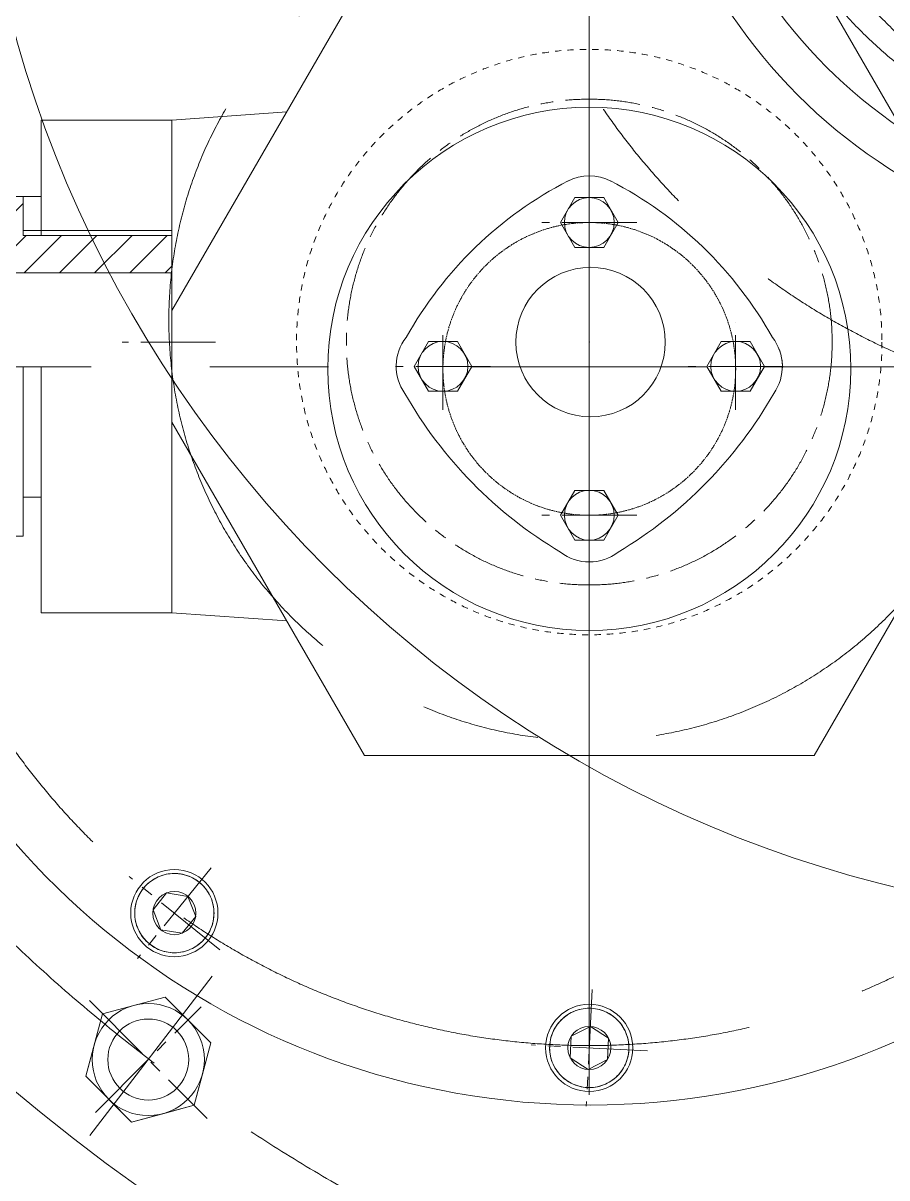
# Model space of a CAD drawing. Header units: millimetres. Extents: x 2 to 671028, y -1 to 511258.
# Drawn here: x 96947 to 100470, y 387091 to 391801 of the extents above; entities that cross this region are included whole.
import ezdxf

# ---------------------------------------------------------------- set-up
doc = ezdxf.new("R2010")
doc.units = ezdxf.units.MM
doc.header["$LTSCALE"] = 25.4
doc.set_wipeout_variables(frame=1)
for name, pattern in [('ACAD_ISO02W100', [15, 12, -3]), ('CENTER', [50.800000000000004, 31.75, -6.35, 6.35, -6.35]), ('CHAIN', [0.7087, 0.4724, -0.0591, 0.1181, -0.0591]), ('点画线', [18, 12, -2, 2, -2]), ('虚线', [2, 1, -1])]:
    doc.linetypes.add(name, pattern=pattern)
for name, color, linetype, lineweight in [('CAXA1', 5, 'CENTER', 5), ('EB0', 7, 'Continuous', 5), ('中心线层', 5, 'CENTER', 5), ('剖面线层', 4, 'Continuous', 5), ('细实线层', 7, 'Continuous', 5), ('虚线层', 6, 'ACAD_ISO02W100', 5)]:
    doc.layers.add(name, color=color, linetype=linetype, lineweight=lineweight)

msp = doc.modelspace()

# ---------------------------------------------------------------- hatches: boundary and pattern name
at = {"layer": '剖面线层', "linetype": 'Continuous', "lineweight": 5}
h = msp.add_hatch(dxfattribs=at)
h.set_pattern_fill('无图案', scale=101.6, angle=45, style=0, pattern_type=0)
h.set_pattern_definition([(45, (99256.2575244205, 390500.0444372432), (-71.84204896855323, 71.84204896855324), [])])
edge = h.paths.add_edge_path(flags=0)
edge.add_line((97554.45752439684, 390781.8962064004), (97308.03992099069, 390781.8962064004))
edge.add_line((97554.45752439684, 390934.2962064004), (97554.45752439684, 390781.8962064004))
edge.add_line((97336.25292779245, 390934.2962064004), (97554.45752439612, 390934.2962064004))
edge.add_arc((99256.2575244205, 390500.0444372432), 1968.499999999831, 167.2557037164786, 171.7680417789474)
edge.add_line((96108.43552440441, 390781.8962064004), (96108.43552440441, 390829.7321277831))
edge.add_line((97308.03992098775, 390781.8962064004), (96108.43552439408, 390781.8962064004))
edge.add_arc((99256.2575244205, 390500.0444372432), 1968.499999999831, 167.2557037164786, 171.7680417789474)
edge.add_line((97021.05752439685, 390934.2962064004), (97336.25292779245, 390934.2962064004))
edge.add_line((96947.39752441105, 390934.2962064004), (97021.0575244109, 390934.2962064004))
edge.add_line((96947.39752441105, 390955.2089860144), (96947.39752441105, 390934.2962063997))
edge.add_line((96947.39752441105, 391093.8031319688), (96947.39752441105, 390955.2089860155))
edge.add_line((96617.19752441104, 391093.8031319688), (96947.39752441103, 391093.8031319688))
edge.add_line((96617.19752441104, 391033.3562064039), (96617.19752441104, 391093.8031319717))
edge.add_line((96515.59752441105, 391033.3562064039), (96617.19752441105, 391033.3562064039))
edge.add_line((96464.79752441104, 391033.3562064039), (96515.59752441105, 391033.3562064039))
edge.add_line((96058.39752441105, 391033.3562064039), (96464.79752441104, 391033.3562064039))
edge.add_line((96058.39752441105, 391016.8462064004), (96058.39752441105, 391033.3562064002))
edge.add_line((96058.39752441105, 390902.5462064004), (96058.39752441105, 391016.8462064004))
edge.add_line((96108.43552440441, 390902.5462064004), (96058.39752440438, 390902.5462064004))
edge.add_line((96108.43552440441, 390886.6006303396), (96108.43552440441, 390902.5462063997))
edge.add_arc((96083.9916356815, 390858.1663790623), 37.49680441130784, 310.6844470242543, 409.3155529757922)

# ---------------------------------------------------------------- linework, layer by layer
at = {"color": 7, "lineweight": 5}
for p, q in [((97554.45752439684, 390628.3803729175), (98339.71397206801, 391988.4844372396)), ((100172.8010767493, 391988.4844372396), (100958.0575243968, 390628.3803729175)), ((97554.45752439684, 391405.5604210769), (98022.46344109364, 391438.990398858)), ((97554.45752439684, 391405.5604210769), (97021.05752439685, 391405.5604210769)), ((97021.05752439685, 391405.5604210769), (97021.05752439685, 390934.2962064004)), ((97554.45752439684, 391405.5604210769), (97554.45752439684, 389396.4084534023)), ((97021.05752439685, 391093.8031319688), (96617.19752441104, 391093.8031319688)), ((96947.39752441105, 391093.8031319688), (96947.39752441105, 390934.2962064004)), ((96947.39752441105, 391093.8031319688), (96947.39752441105, 390934.2962064004)), ((96947.39752441105, 390934.2962064004), (97554.45752439684, 390934.2962064004)), ((95928.00868262518, 390781.8962064004), (97554.37068260815, 390781.8962064004)), ((96947.39752441105, 390400.8962064004), (96947.39752441105, 389707.989280832)), ((97021.05752439685, 390400.9844372396), (97021.05752439685, 389396.4084534023)), ((98339.71397206801, 388813.4844372396), (97554.45752439684, 390173.5885015618)), ((100958.0575243968, 390173.5885015618), (100172.8010767493, 388813.4844372396)), ((97021.05752439685, 389867.4962064004), (96947.39752441105, 389867.4962064004)), ((96947.39752441105, 389707.989280832), (96617.19752441104, 389707.989280832)), ((97554.45752439684, 389396.4084534023), (97021.05752439685, 389396.4084534023)), ((97554.45752439684, 389396.4084534023), (98022.46344109364, 389362.9784756212)), ((100172.8010767493, 388813.4844372396), (98339.71397206801, 388813.4844372396)), ((97469.23036929946, 388302.0017425316), (97462.5153418485, 388296.8491207718)), ((97476.20586136896, 388306.7958654294), (97469.23036929946, 388302.0017425316)), ((97483.42269880213, 388311.2183490905), (97476.20586136896, 388306.7958654294)), ((97490.8611007208, 388315.2570718094), (97483.42269880213, 388311.2183490905)), ((97498.50067898407, 388318.9009637206), (97490.8611007208, 388315.2570718094)), ((97506.32049403917, 388322.1400371662), (97498.50067898407, 388318.9009637206)), ((97514.29911230989, 388324.9654140839), (97506.32049403917, 388322.1400371662)), ((97522.4146649571, 388327.3693502948), (97514.29911230989, 388324.9654140839)), ((97530.64490784574, 388329.3452567993), (97522.4146649571, 388327.3693502948)), ((97538.96728241052, 388330.88771775), (97530.64490784574, 388329.3452567993)), ((97547.35897763372, 388331.9925053837), (97538.96728241052, 388330.88771775)), ((97555.79699242488, 388332.6565915538), (97547.35897763372, 388331.9925053837)), ((97564.25819880496, 388332.8781560334), (97555.79699242488, 388332.6565915538)), ((97572.71940518505, 388332.6565915538), (97564.25819880496, 388332.8781560334)), ((97581.15741999987, 388331.9925053837), (97572.71940518505, 388332.6565915538)), ((97589.5491151994, 388330.88771775), (97581.15741999987, 388331.9925053837)), ((97597.87148976419, 388329.3452567993), (97589.5491151994, 388330.88771775)), ((97606.10173265282, 388327.3693502948), (97597.87148976419, 388329.3452567993)), ((97614.21728530004, 388324.9654140839), (97606.10173265282, 388327.3693502948)), ((97622.19590357076, 388322.1400371662), (97614.21728530004, 388324.9654140839)), ((97630.01571862586, 388318.9009637206), (97622.19590357076, 388322.1400371662)), ((97637.65529688913, 388315.2570718094), (97630.01571862586, 388318.9009637206)), ((97645.0936988078, 388311.2183490905), (97637.65529688913, 388315.2570718094)), ((97652.31053624097, 388306.7958654294), (97645.0936988078, 388311.2183490905)), ((97659.28602833413, 388302.0017425316), (97652.31053624097, 388306.7958654294)), ((97666.00105573777, 388296.8491207718), (97659.28602833413, 388302.0017425316)), ((97428.66948941517, 388259.2594934697), (97424.24700573627, 388252.0426560365)), ((97433.46361230705, 388266.2349855628), (97428.66948941517, 388259.2594934697)), ((97438.61623408459, 388272.9500129783), (97433.46361230705, 388266.2349855628)), ((97444.11323171984, 388279.3861702983), (97438.61623408459, 388272.9500129783)), ((97438.61623408459, 388272.9500129783), (97438.61623408459, 388272.9500129783)), ((97449.93953839764, 388285.5258164587), (97444.11323171984, 388279.3861702983)), ((97456.07918453439, 388291.3521231188), (97449.93953839764, 388285.5258164587)), ((97462.5153418485, 388296.8491207718), (97456.07918453439, 388291.3521231188)), ((97672.43721307554, 388291.3521231188), (97666.00105573777, 388296.8491207718)), ((97666.00105573777, 388296.8491207718), (97666.00105573777, 388296.8491207718)), ((97678.57685923595, 388285.5258164587), (97672.43721307554, 388291.3521231188)), ((97684.4031658901, 388279.3861702983), (97678.57685923595, 388285.5258164587)), ((97689.900163549, 388272.9500129783), (97684.4031658901, 388279.3861702983)), ((97695.05278530288, 388266.2349855569), (97689.900163549, 388272.9500129783)), ((97699.84690819476, 388259.2594934697), (97695.05278530288, 388266.2349855569)), ((97704.26939185, 388252.0426560365), (97699.84690819476, 388259.2594934697)), ((97408.09600454978, 388213.0506898756), (97406.12009803932, 388204.8204470047)), ((97410.49994076062, 388221.1662425346), (97408.09600454978, 388213.0506898756)), ((97413.32531769015, 388229.1448608054), (97410.49994076062, 388221.1662425346)), ((97416.56439113579, 388236.9646758605), (97413.32531769015, 388229.1448608054)), ((97420.20828303508, 388244.6042541178), (97416.56439113579, 388236.9646758605)), ((97424.24700573627, 388252.0426560365), (97420.20828303508, 388244.6042541178)), ((97532.72605477944, 388253.351199604), (97477.35329830479, 388184.9715400676)), ((97619.63095530328, 388239.586815576), (97532.72605477944, 388253.351199604)), ((97619.63095530328, 388239.586815576), (97651.16309930514, 388157.4427720116)), ((97708.30811457484, 388244.6042541178), (97704.26939185, 388252.0426560365)), ((97711.95200649778, 388236.9646758605), (97708.30811457484, 388244.6042541178)), ((97715.19107994344, 388229.1448608054), (97711.95200649778, 388236.9646758605)), ((97718.0164568493, 388221.1662425346), (97715.19107994344, 388229.1448608054)), ((97720.42039306015, 388213.0506898756), (97718.0164568493, 388221.1662425346)), ((97722.39629957061, 388204.8204470047), (97720.42039306015, 388213.0506898756)), ((97402.80876328479, 388179.6683624196), (97402.58719882295, 388171.2071560337)), ((97402.58719882295, 388171.2071560337), (97402.80876328479, 388162.7459496536)), ((97403.47284947857, 388188.1063772226), (97402.80876328479, 388179.6683624196)), ((97402.80876328479, 388162.7459496536), (97403.47284947857, 388154.3079348506)), ((97404.57763710637, 388196.498072434), (97403.47284947857, 388188.1063772226)), ((97406.12009803932, 388204.8204470047), (97404.57763710637, 388196.498072434)), ((97508.88544233031, 388102.8274964973), (97477.35329830479, 388184.9715400676)), ((97508.88544233031, 388102.8274964973), (97477.35329830479, 388184.9715400676)), ((97723.93876052722, 388196.498072434), (97722.39629957061, 388204.8204470047)), ((97725.04354815501, 388188.1063772226), (97723.93876052722, 388196.498072434)), ((97725.70763432514, 388179.6683624196), (97725.04354815501, 388188.1063772226)), ((97725.04354815501, 388154.3079348506), (97725.70763432514, 388162.7459496536)), ((97725.92919881064, 388171.2071560337), (97725.70763432514, 388179.6683624196)), ((97725.70763432514, 388162.7459496536), (97725.92919881064, 388171.2071560337)), ((97403.47284947857, 388154.3079348506), (97404.57763710637, 388145.9162396392)), ((97404.57763710637, 388145.9162396392), (97406.12009803932, 388137.5938650685)), ((97406.12009803932, 388137.5938650685), (97408.09600454978, 388129.3636221976)), ((97408.09600454978, 388129.3636221976), (97410.49994076062, 388121.2480695386)), ((97410.49994076062, 388121.2480695386), (97413.32531769015, 388113.2694512678)), ((97413.32531769015, 388113.2694512678), (97416.56439113579, 388105.4496362128)), ((97651.16309930514, 388157.4427720116), (97595.79034283049, 388089.0631124692)), ((97711.95200649778, 388105.4496362128), (97715.19107994344, 388113.2694512678)), ((97715.19107994344, 388113.2694512678), (97718.0164568493, 388121.2480695386)), ((97718.0164568493, 388121.2480695386), (97720.42039306015, 388129.3636221976)), ((97720.42039306015, 388129.3636221976), (97722.39629957061, 388137.5938650685)), ((97722.39629957061, 388137.5938650685), (97723.93876052722, 388145.9162396392)), ((97723.93876052722, 388145.9162396392), (97725.04354815501, 388154.3079348506)), ((97416.56439113579, 388105.4496362128), (97420.20828303508, 388097.8100579495)), ((97420.20828303508, 388097.8100579495), (97424.24700573627, 388090.3716560368)), ((97424.24700573627, 388090.3716560368), (97428.66948941517, 388083.1548186036)), ((97428.66948941517, 388083.1548186036), (97433.46361230705, 388076.1793265163)), ((97433.46361230705, 388076.1793265163), (97438.61623408459, 388069.4642990949)), ((97438.61623408459, 388069.4642990949), (97444.11323171984, 388063.0281417749)), ((97508.88544233031, 388102.8274964973), (97595.79034283049, 388089.0631124692)), ((97684.4031658901, 388063.0281417749), (97689.900163549, 388069.4642990949)), ((97689.900163549, 388069.4642990949), (97695.05278530288, 388076.1793265163)), ((97689.900163549, 388069.4642990949), (97689.900163549, 388069.4642990949)), ((97695.05278530288, 388076.1793265163), (97699.84690819476, 388083.1548186036)), ((97699.84690819476, 388083.1548186036), (97704.26939185, 388090.3716560368)), ((97704.26939185, 388090.3716560368), (97708.30811457484, 388097.8100579495)), ((97708.30811457484, 388097.8100579495), (97711.95200649778, 388105.4496362128)), ((97444.11323171984, 388063.0281417749), (97449.93953839764, 388056.8884956145)), ((97449.93953839764, 388056.8884956145), (97456.07918453439, 388051.0621889544)), ((97456.07918453439, 388051.0621889544), (97462.5153418485, 388045.5651913015)), ((97462.5153418485, 388045.5651913015), (97469.23036929946, 388040.4125695417)), ((97469.23036929946, 388040.4125695417), (97476.20586136896, 388035.6184466439)), ((97476.20586136896, 388035.6184466439), (97483.42269880213, 388031.1959629827)), ((97483.42269880213, 388031.1959629827), (97490.8611007208, 388027.1572402638)), ((97490.8611007208, 388027.1572402638), (97498.50067898407, 388023.5133483527)), ((97498.50067898407, 388023.5133483527), (97506.32049403917, 388020.274274907)), ((97506.32049403917, 388020.274274907), (97514.29911230989, 388017.4488979952)), ((97614.21728530004, 388017.4488979952), (97622.19590357076, 388020.274274907)), ((97622.19590357076, 388020.274274907), (97630.01571862586, 388023.5133483527)), ((97630.01571862586, 388023.5133483527), (97637.65529688913, 388027.1572402638)), ((97637.65529688913, 388027.1572402638), (97645.0936988078, 388031.1959629827)), ((97645.0936988078, 388031.1959629827), (97652.31053624097, 388035.6184466439)), ((97652.31053624097, 388035.6184466439), (97659.28602833413, 388040.4125695417)), ((97659.28602833413, 388040.4125695417), (97666.00105573777, 388045.5651913015)), ((97666.00105573777, 388045.5651913015), (97672.43721307554, 388051.0621889544)), ((97672.43721307554, 388051.0621889544), (97678.57685923595, 388056.8884956145)), ((97678.57685923595, 388056.8884956145), (97684.4031658901, 388063.0281417749)), ((97514.29911230989, 388017.4488979952), (97522.4146649571, 388015.0449617726)), ((97522.4146649571, 388015.0449617726), (97530.64490784574, 388013.0690552798)), ((97530.64490784574, 388013.0690552798), (97538.96728241052, 388011.5265943292)), ((97538.96728241052, 388011.5265943292), (97547.35897763372, 388010.4218066955)), ((97547.35897763372, 388010.4218066955), (97555.79699242488, 388009.7577205253)), ((97555.79699242488, 388009.7577205253), (97564.25819880496, 388009.5361560398)), ((97564.25819880496, 388009.5361560398), (97572.71940518505, 388009.7577205253)), ((97572.71940518505, 388009.7577205253), (97581.15741999987, 388010.4218066955)), ((97581.15741999987, 388010.4218066955), (97589.5491151994, 388011.5265943292)), ((97589.5491151994, 388011.5265943292), (97597.87148976419, 388013.0690552798)), ((97597.87148976419, 388013.0690552798), (97606.10173265282, 388015.0449617726)), ((97606.10173265282, 388015.0449617726), (97614.21728530004, 388017.4488979952)), ((97526.37320572343, 387828.9314854485), (97271.40303632933, 387760.6124344756)), ((97271.40303632933, 387760.6124344756), (97398.88812105004, 387794.771959965)), ((97398.88812105004, 387794.771959965), (97526.37320572343, 387828.9314854485)), ((97398.88812105004, 387794.771959965), (97398.88812105004, 387794.771959965)), ((97526.37320572343, 387828.9314854485), (97526.37320572343, 387828.9314854485)), ((97526.37320572343, 387828.9314854485), (97619.698764937, 387735.6059262527)), ((97713.0243241269, 387642.2803670568), (97526.37320572343, 387828.9314854485)), ((97271.40303632933, 387760.6124344756), (97203.08398538604, 387505.6422650933)), ((97237.24351086952, 387633.1273497845), (97271.40303632933, 387760.6124344756)), ((97271.40303632933, 387760.6124344756), (97271.40303632933, 387760.6124344756)), ((99148.07851014994, 387741.588216216), (99141.93886398952, 387735.7619095619)), ((99154.51466746404, 387747.0852138749), (99148.07851014994, 387741.588216216)), ((99161.22969489134, 387752.2378356347), (99154.51466746404, 387747.0852138749)), ((99168.2051869845, 387757.0319585266), (99161.22969489134, 387752.2378356347)), ((99175.42202441767, 387761.4544421937), (99168.2051869845, 387757.0319585266)), ((99182.86042633634, 387765.4931649067), (99175.42202441767, 387761.4544421937)), ((99190.50000459961, 387769.1370568178), (99182.86042633634, 387765.4931649067)), ((99198.31981963105, 387772.3761302694), (99190.50000459961, 387769.1370568178)), ((99206.29843792542, 387775.201507187), (99198.31981963105, 387772.3761302694)), ((99214.41399057265, 387777.6054433979), (99206.29843792542, 387775.201507187)), ((99222.64423343762, 387779.5813498966), (99214.41399057265, 387777.6054433979)), ((99230.96660802606, 387781.1238108472), (99222.64423343762, 387779.5813498966)), ((99239.3583032256, 387782.2285984869), (99230.96660802606, 387781.1238108472)), ((99247.79631801676, 387782.8926846511), (99239.3583032256, 387782.2285984869)), ((99256.2575244205, 387783.1142491366), (99247.79631801676, 387782.8926846511)), ((99264.71873077693, 387782.8926846511), (99256.2575244205, 387783.1142491366)), ((99273.15674559175, 387782.2285984869), (99264.71873077693, 387782.8926846511)), ((99264.71873077693, 387782.8926846511), (99264.71873077693, 387782.8926846511)), ((99281.54844081495, 387781.1238108472), (99273.15674559175, 387782.2285984869)), ((99289.87081537973, 387779.5813498966), (99281.54844081495, 387781.1238108472)), ((99298.1010582447, 387777.6054433979), (99289.87081537973, 387779.5813498966)), ((99306.21661091558, 387775.201507187), (99298.1010582447, 387777.6054433979)), ((99314.19522916265, 387772.3761302694), (99306.21661091558, 387775.201507187)), ((99322.01504421774, 387769.1370568178), (99314.19522916265, 387772.3761302694)), ((99329.65462250468, 387765.4931649067), (99322.01504421774, 387769.1370568178)), ((99337.09302439968, 387761.4544421937), (99329.65462250468, 387765.4931649067)), ((99344.30986183285, 387757.0319585266), (99337.09302439968, 387761.4544421937)), ((99351.28535392601, 387752.2378356347), (99344.30986183285, 387757.0319585266)), ((99358.00038135331, 387747.0852138749), (99351.28535392601, 387752.2378356347)), ((99364.43653866742, 387741.588216216), (99358.00038135331, 387747.0852138749)), ((99370.57618482783, 387735.7619095619), (99364.43653866742, 387741.588216216)), ((97619.698764937, 387735.6059262527), (97619.698764937, 387735.6059262527)), ((97619.698764937, 387735.6059262527), (97713.0243241269, 387642.2803670568)), ((99112.20760865063, 387694.8403472209), (99108.56371672767, 387687.2007689577)), ((99116.24633135181, 387702.2787491338), (99112.20760865063, 387694.8403472209)), ((99120.66881500705, 387709.4955865669), (99116.24633135181, 387702.2787491338)), ((99125.46293792258, 387716.47107866), (99120.66881500705, 387709.4955865669)), ((99130.61555967647, 387723.1861060814), (99125.46293792258, 387716.47107866)), ((99136.11255733538, 387729.6222633955), (99130.61555967647, 387723.1861060814)), ((99141.93886398952, 387735.7619095619), (99136.11255733538, 387729.6222633955)), ((99260.86247000731, 387709.310845413), (99182.46442666426, 387669.3650471441)), ((99260.86247000731, 387709.310845413), (99334.6555677399, 387661.3890474116)), ((99376.40249148197, 387729.6222633955), (99370.57618482783, 387735.7619095619)), ((99381.89948914088, 387723.1861060814), (99376.40249148197, 387729.6222633955)), ((99387.05211089477, 387716.47107866), (99381.89948914088, 387723.1861060814)), ((99391.8462338103, 387709.4955865669), (99387.05211089477, 387716.47107866)), ((99396.26871746554, 387702.2787491338), (99391.8462338103, 387709.4955865669)), ((99400.30744019039, 387694.8403472209), (99396.26871746554, 387702.2787491338)), ((99403.95133208968, 387687.2007689577), (99400.30744019039, 387694.8403472209)), ((97644.70527313631, 387387.3101976746), (97713.0243241269, 387642.2803670568)), ((97713.0243241269, 387642.2803670568), (97678.86479864344, 387514.7952823598)), ((97713.0243241269, 387642.2803670568), (97713.0243241269, 387642.2803670568)), ((99096.57696269825, 387646.7341655372), (99095.4721750468, 387638.3424703199)), ((99098.11942365486, 387655.0565401019), (99096.57696269825, 387646.7341655372)), ((99100.09533016532, 387663.2867829787), (99098.11942365486, 387655.0565401019)), ((99102.49926637615, 387671.4023356319), (99100.09533016532, 387663.2867829787)), ((99105.32464328203, 387679.3809539085), (99102.49926637615, 387671.4023356319)), ((99108.56371672767, 387687.2007689577), (99105.32464328203, 387679.3809539085)), ((99182.46442666426, 387669.3650471441), (99177.85948105379, 387581.497450862)), ((99334.6555677399, 387661.3890474116), (99330.05062217674, 387573.5214511354)), ((99407.19040553532, 387679.3809539085), (99403.95133208968, 387687.2007689577)), ((99410.01578246485, 387671.4023356319), (99407.19040553532, 387679.3809539085)), ((99412.41971867568, 387663.2867829787), (99410.01578246485, 387671.4023356319)), ((99414.39562516249, 387655.0565401019), (99412.41971867568, 387663.2867829787)), ((99415.9380861191, 387646.7341655372), (99414.39562516249, 387655.0565401019)), ((99417.0428737469, 387638.3424703199), (99415.9380861191, 387646.7341655372)), ((97203.08398538604, 387505.6422650933), (97237.24351086952, 387633.1273497845)), ((97237.24351086952, 387633.1273497845), (97237.24351086952, 387633.1273497845)), ((99094.80808890033, 387629.9044555169), (99094.58652441483, 387621.4432491368)), ((99094.58652441483, 387621.4432491368), (99094.80808890033, 387612.9820427567)), ((99095.4721750468, 387638.3424703199), (99094.80808890033, 387629.9044555169)), ((99094.80808890033, 387629.9044555169), (99094.80808890033, 387629.9044555169)), ((99094.80808890033, 387612.9820427567), (99095.4721750468, 387604.5440279537)), ((99095.4721750468, 387604.5440279537), (99096.57696269825, 387596.1523327423)), ((99096.57696269825, 387596.1523327423), (99098.11942365486, 387587.8299581716)), ((99414.39562516249, 387587.8299581716), (99415.9380861191, 387596.1523327423)), ((99415.9380861191, 387596.1523327423), (99417.0428737469, 387604.5440279537)), ((99417.70695991702, 387629.9044555169), (99417.0428737469, 387638.3424703199)), ((99417.0428737469, 387604.5440279537), (99417.70695991702, 387612.9820427508)), ((99417.92852440252, 387621.4432491368), (99417.70695991702, 387629.9044555169)), ((99417.70695991702, 387612.9820427508), (99417.92852440252, 387621.4432491368)), ((99417.70695991702, 387612.9820427508), (99417.70695991702, 387612.9820427508)), ((99098.11942365486, 387587.8299581716), (99100.09533016532, 387579.5997152948)), ((99100.09533016532, 387579.5997152948), (99102.49926637615, 387571.4841626358)), ((99102.49926637615, 387571.4841626358), (99105.32464328203, 387563.5055443651)), ((99105.32464328203, 387563.5055443651), (99108.56371672767, 387555.6857293159)), ((99108.56371672767, 387555.6857293159), (99112.20760865063, 387548.0461510586)), ((99112.20760865063, 387548.0461510586), (99116.24633135181, 387540.607749134)), ((99251.65257881004, 387533.5756528547), (99177.85948105379, 387581.497450862)), ((99251.65257881004, 387533.5756528547), (99177.85948105379, 387581.497450862)), ((99251.65257881004, 387533.5756528547), (99330.05062217674, 387573.5214511354)), ((99396.26871746554, 387540.607749134), (99400.30744019039, 387548.0461510586)), ((99400.30744019039, 387548.0461510586), (99403.95133208968, 387555.6857293159)), ((99403.95133208968, 387555.6857293159), (99407.19040553532, 387563.5055443651)), ((99407.19040553532, 387563.5055443651), (99410.01578246485, 387571.4841626358)), ((99410.01578246485, 387571.4841626358), (99412.41971867568, 387579.5997152948)), ((99412.41971867568, 387579.5997152948), (99414.39562516249, 387587.8299581716)), ((97296.40954457596, 387412.3167058916), (97203.08398538604, 387505.6422650933)), ((97203.08398538604, 387505.6422650933), (97203.08398538604, 387505.6422650933)), ((97203.08398538604, 387505.6422650933), (97389.73510376587, 387318.9911466899)), ((97678.86479864344, 387514.7952823598), (97644.70527313631, 387387.3101976746)), ((97678.86479864344, 387514.7952823598), (97678.86479864344, 387514.7952823598)), ((99116.24633135181, 387540.607749134), (99120.66881500705, 387533.3909117067)), ((99120.66881500705, 387533.3909117067), (99125.46293792258, 387526.4154196135)), ((99125.46293792258, 387526.4154196135), (99130.61555967647, 387519.7003921981)), ((99130.61555967647, 387519.7003921981), (99136.11255733538, 387513.2642348781)), ((99136.11255733538, 387513.2642348781), (99141.93886398952, 387507.1245887176)), ((99141.93886398952, 387507.1245887176), (99148.07851014994, 387501.2982820576)), ((99148.07851014994, 387501.2982820576), (99154.51466746404, 387495.8012844046)), ((99358.00038135331, 387495.8012844046), (99364.43653866742, 387501.2982820576)), ((99364.43653866742, 387501.2982820576), (99370.57618482783, 387507.1245887176)), ((99370.57618482783, 387507.1245887176), (99376.40249148197, 387513.2642348781)), ((99376.40249148197, 387513.2642348781), (99381.89948914088, 387519.7003921981)), ((99381.89948914088, 387519.7003921981), (99387.05211089477, 387526.4154196135)), ((99387.05211089477, 387526.4154196135), (99391.8462338103, 387533.3909117067)), ((99391.8462338103, 387533.3909117067), (99396.26871746554, 387540.607749134)), ((99154.51466746404, 387495.8012844046), (99161.22969489134, 387490.6486626389)), ((99161.22969489134, 387490.6486626389), (99168.2051869845, 387485.854539747)), ((99168.2051869845, 387485.854539747), (99175.42202441767, 387481.4320560858)), ((99175.42202441767, 387481.4320560858), (99182.86042633634, 387477.393333361)), ((99182.86042633634, 387477.393333361), (99190.50000459961, 387473.7494414558)), ((99190.50000459961, 387473.7494414558), (99198.31981963105, 387470.5103680043)), ((99198.31981963105, 387470.5103680043), (99206.29843792542, 387467.6849910925)), ((99206.29843792542, 387467.6849910925), (99214.41399057265, 387465.2810548757)), ((99214.41399057265, 387465.2810548757), (99222.64423343762, 387463.305148383)), ((99222.64423343762, 387463.305148383), (99230.96660802606, 387461.7626874264)), ((99230.96660802606, 387461.7626874264), (99239.3583032256, 387460.6578997927)), ((99239.3583032256, 387460.6578997927), (99247.79631801676, 387459.9938136226)), ((99247.79631801676, 387459.9938136226), (99256.2575244205, 387459.7722491371)), ((99256.2575244205, 387459.7722491371), (99264.71873077693, 387459.9938136226)), ((99264.71873077693, 387459.9938136226), (99273.15674559175, 387460.6578997927)), ((99273.15674559175, 387460.6578997927), (99281.54844081495, 387461.7626874264)), ((99281.54844081495, 387461.7626874264), (99289.87081537973, 387463.305148383)), ((99289.87081537973, 387463.305148383), (99298.1010582447, 387465.2810548757)), ((99298.1010582447, 387465.2810548757), (99306.21661091558, 387467.6849910925)), ((99306.21661091558, 387467.6849910925), (99314.19522916265, 387470.5103680043)), ((99314.19522916265, 387470.5103680043), (99322.01504421774, 387473.7494414558)), ((99322.01504421774, 387473.7494414558), (99329.65462250468, 387477.393333361)), ((99329.65462250468, 387477.393333361), (99337.09302439968, 387481.4320560858)), ((99337.09302439968, 387481.4320560858), (99344.30986183285, 387485.854539747)), ((99344.30986183285, 387485.854539747), (99351.28535392601, 387490.6486626389)), ((99351.28535392601, 387490.6486626389), (99358.00038135331, 387495.8012844046)), ((97389.73510376587, 387318.9911466899), (97296.40954457596, 387412.3167058916)), ((97389.73510376587, 387318.9911466899), (97644.70527313631, 387387.3101976746)), ((97644.70527313631, 387387.3101976746), (97517.22018846292, 387353.1506721852)), ((97644.70527313631, 387387.3101976746), (97644.70527313631, 387387.3101976746)), ((97517.22018846292, 387353.1506721852), (97389.73510376587, 387318.9911466899)), ((97389.73510376587, 387318.9911466899), (97389.73510376587, 387318.9911466899)), ((97517.22018846292, 387353.1506721852), (97517.22018846292, 387353.1506721852))]:
    msp.add_line(p, q, dxfattribs=at)
for centre, radius in [((101669.3690473909, 393069.6663581504), 2209.8), ((101669.3690473909, 393067.3871376638), 2044.7), ((99256.43990698755, 390390.6075837679), 1066.8), ((99261.56198877897, 390500.0444372432), 304.8), ((97564.25819880496, 388171.2071560337), 177.8), ((97564.25819880496, 388171.2071560337), 87.98818102449896), ((97458.05415475648, 387573.9613160721), 228.6), ((99256.2575244205, 387621.4432491368), 177.8), ((97458.05415475648, 387573.9613160721), 165.1), ((99256.2575244205, 387621.4432491368), 87.98818102449896)]:
    msp.add_circle(centre, radius, dxfattribs=at)
for centre, radius, start, end in [((101675.9905718509, 399420.5573617356), 14795.5, 301.3557931603836, 238.5850138849788), ((101662.5244769191, 399420.5573617356), 13868.40000000001, 303.5084241406879, 236.5560396315401), ((101669.3690473909, 393070.5573617356), 7365.999999999982, 148.668748837498, 31.33325685429605), ((99256.44143050238, 390987.5075837679), 190.5647210930784, 62.46705809617345, 117.5329419038266), ((98659.63011241239, 390400.9844372396), 190.5647210930807, 141.8729068331067, 215.4367905860438), ((99853.23742497209, 390400.9840774203), 190.5769977197251, 324.56596868796, 38.12433389110313), ((99853.24970158636, 390400.9844372396), 190.564721093088, 358.3404498498127, 22.16227322251062), ((99256.44143050238, 389793.7075837679), 190.564721093084, 231.8761808711138, 308.1238191288862), ((97564.25819880496, 388171.2071560337), 161.671, 50.99999999426393, 230.9999999942639), ((97564.25819880496, 388171.2071560337), 161.671, 230.9999999942639, 50.99999999426393), ((99256.2575244205, 387621.4432491368), 161.6710000000001, 87.00000000126738, 267.0000000012674), ((99256.2575244205, 387621.4432491368), 161.671, 267.0000000012674, 87.00000000126738)]:
    msp.add_arc(centre, radius, start, end, dxfattribs=at)
msp.add_point((99256.2575244205, 390500.0444372432), dxfattribs=at)
at = {"layer": 'CAXA1', "linetype": 'CENTER', "lineweight": 5, "ltscale": 3}
for p, q in [((99256.2575244205, 393598.2179778432), (99256.2575244205, 387429.499631309)), ((99256.2575244205, 393257.0881417699), (99256.2575244205, 388469.1962517708)), ((94805.13066874481, 390398.4444372373), (104220.5928599447, 390398.4444372373)), ((97719.07798177954, 387914.134190367), (97220.16567660272, 387263.9390154491))]:
    msp.add_line(p, q, dxfattribs=at)
for centre, radius in [((101675.9905718509, 399420.5573617356), 14351), ((101669.3690473909, 393067.3871376638), 2857.5), ((101669.3690473909, 393067.3871376638), 1841.5), ((99256.2575244205, 390513.8588045761), 2882.9), ((99256.2575244205, 390588.8194408275), 1714.5)]:
    msp.add_circle(centre, radius, dxfattribs=at)
msp.add_arc((101669.3690473909, 393070.5573617356), 6921.500000000004, 148.6692551225773, 31.33337962840525, dxfattribs=at)
at = {"layer": '中心线层', "color": 7, "linetype": '点画线', "lineweight": 5}
for p, q in [((97732.25752439685, 390500.0444372432), (97351.2575244205, 390500.0444372432)), ((99256.22798877991, 389054.7844375649), (99256.22798877991, 388531.5444372432)), ((97713.95526954289, 388356.0676430346), (97414.56112806704, 387986.3466690386)), ((97749.11868580001, 388021.5100853016), (97379.39771180991, 388320.9042267775)), ((99268.706730658, 387858.9882551948), (99243.80831815935, 387383.8982430729)), ((97217.52149962615, 387814.4939711965), (97698.58680988681, 387333.4286609477)), ((97242.52800784912, 387358.4351691707), (97673.58030164018, 387789.4874629795)), ((99493.80253045484, 387608.9940428875), (99018.71251833886, 387633.8924553861))]:
    msp.add_line(p, q, dxfattribs=at)
at = {"layer": '细实线层', "color": 7, "linetype": 'Continuous', "lineweight": 5}
msp.add_line((96947.39752441105, 390955.2089860144), (97554.45752439684, 390955.2089860144), dxfattribs=at)
at = {"layer": '虚线层', "color": 7, "linetype": '虚线', "lineweight": 5}
msp.add_arc((101662.5244769191, 399420.5573617356), 13868.40000000009, 236.5560396315401, 303.5084241406879, dxfattribs=at)

# ---------------------------------------------------------------- next in the draw order: wipeouts: each hides what was drawn before it
at = {"color": 7, "lineweight": 5}
for points in [[(99256.34947744991, 390885.9075769196), (99315.00826479957, 390885.9075769196), (99315.00826479957, 390885.9075769196), (99344.3376584744, 390936.7075769196), (99344.3376584744, 390936.7075769196), (99373.66705214925, 390987.50757691957), (99373.66705214925, 390987.50757691957), (99344.3376584744, 391038.30757691956), (99344.3376584744, 391038.30757691956), (99315.00826479957, 391089.1075769196), (99315.00826479957, 391089.1075769196), (99256.34947744991, 391089.1075769196), (99256.34947744991, 391089.1075769196), (99197.69069010024, 391089.1075769196), (99197.69069010024, 391089.1075769196), (99168.3612964254, 391038.30757691956), (99168.3612964254, 391038.30757691956), (99139.03190275058, 390987.50757691957), (99139.03190275058, 390987.50757691957), (99168.3612964254, 390936.7075769196), (99168.3612964254, 390936.7075769196), (99197.69069010024, 390885.9075769196), (99197.69069010024, 390885.9075769196)], [(98659.63011241265, 390299.3844372396), (98718.28889976234, 390299.3844372396), (98718.28889976234, 390299.3844372396), (98747.61829343716, 390350.1844372396), (98747.61829343716, 390350.1844372396), (98776.94768711198, 390400.9844372396), (98776.94768711198, 390400.9844372396), (98747.61829343716, 390451.7844372396), (98747.61829343716, 390451.7844372396), (98718.28889976234, 390502.58443723957), (98718.28889976234, 390502.58443723957), (98659.63011241265, 390502.58443723957), (98659.63011241265, 390502.58443723957), (98600.97132506299, 390502.58443723957), (98600.97132506299, 390502.58443723957), (98571.64193138816, 390451.7844372396), (98571.64193138816, 390451.7844372396), (98542.31253771334, 390400.9844372396), (98542.31253771334, 390400.9844372396), (98571.64193138816, 390350.1844372396), (98571.64193138816, 390350.1844372396), (98600.97132506299, 390299.3844372396), (98600.97132506299, 390299.3844372396)], [(99853.23742494873, 390299.3840774144), (99911.8962122984, 390299.3840774144), (99911.8962122984, 390299.3840774144), (99941.22560597322, 390350.1840774144), (99941.22560597322, 390350.1840774144), (99970.55499964804, 390400.9840774144), (99970.55499964804, 390400.9840774144), (99941.22560597322, 390451.78407741437), (99941.22560597322, 390451.78407741437), (99911.8962122984, 390502.58407741436), (99911.8962122984, 390502.58407741436), (99853.23742494873, 390502.58407741436), (99853.23742494873, 390502.58407741436), (99794.57863759904, 390502.58407741436), (99794.57863759904, 390502.58407741436), (99765.24924392422, 390451.78407741437), (99765.24924392422, 390451.78407741437), (99735.9198502494, 390400.9840774144), (99735.9198502494, 390400.9840774144), (99765.24924392422, 390350.1840774144), (99765.24924392422, 390350.1840774144), (99794.57863759904, 390299.3840774144), (99794.57863759904, 390299.3840774144)], [(99256.44143050269, 389692.1075837738), (99315.10021785235, 389692.1075837738), (99315.10021785235, 389692.1075837738), (99344.42961152717, 389742.9075837738), (99344.42961152717, 389742.9075837738), (99373.759005202, 389793.70758377376), (99373.759005202, 389793.70758377376), (99344.42961152717, 389844.50758377375), (99344.42961152717, 389844.50758377375), (99315.10021785235, 389895.30758377374), (99315.10021785235, 389895.30758377374), (99256.44143050269, 389895.30758377374), (99256.44143050269, 389895.30758377374), (99197.782643153, 389895.30758377374), (99197.782643153, 389895.30758377374), (99168.45324947817, 389844.50758377375), (99168.45324947817, 389844.50758377375), (99139.12385580335, 389793.70758377376), (99139.12385580335, 389793.70758377376), (99168.45324947817, 389742.9075837738), (99168.45324947817, 389742.9075837738), (99197.782643153, 389692.1075837738), (99197.782643153, 389692.1075837738)]]:
    msp.add_wipeout(points, dxfattribs=at)

# ---------------------------------------------------------------- next in the draw order: linework, layer by layer
for radius in [9811.03989755458, 4931.966972497355]:
    msp.add_circle((101669.3690473909, 393069.6663581504), radius, dxfattribs=at)
for centre, radius, start, end in [((101669.3690473909, 393067.3871376638), 3111.500000000002, 288.8191511399949, 164.8541404435544), ((99261.56198877897, 390500.0444372432), 3111.500000000002, 108.8191511399949, 344.8541404435543), ((99895.71753746178, 389746.4633330219), 1586.580195858081, 117.2199523226399, 150.8765555629688), ((98617.16532356665, 389746.4633330219), 1586.580195858081, 29.12344443703119, 62.78004767736007), ((100044.6787058243, 391167.032295246), 1772.253090063994, 209.6426986729433, 239.2596250633757), ((98468.20415520408, 391167.032295246), 1772.253090063994, 300.7403749366243, 330.3573013270567)]:
    msp.add_arc(centre, radius, start, end, dxfattribs=at)
msp.add_open_spline([(112198.5427856337, 409943.1789054616), (111307.2470530167, 410897.4012752193), (109271.0579454396, 412607.2829161896), (105648.3866610946, 414323.4293545559), (101648.9464515494, 415013.2322263655), (97577.23854547665, 414596.344339884), (93714.41176032666, 413143.8676988124), (90329.11237771678, 410718.7625545702), (87667.69709786214, 407468.2136954415), (85926.41424469519, 403609.8767344073), (85198.87912497595, 399395.78851696), (85693.17407084386, 395116.6753073484), (87239.8714190146, 391073.051955819), (89811.09554308541, 387548.4581325737), (93226.13137570788, 384790.0567672118), (97266.85880996696, 383002.3050718221), (101660.4092579354, 382303.5371758403), (106112.0030346209, 382788.5627114057), (110316.2048724221, 384409.2140055803), (113975.4500519028, 387087.7101671454), (116841.9189455209, 390638.1022690486), (118700.9587360326, 394836.9310792258), (119165.4301173266, 397877.9604662112), (119207.7309877658, 399400.358219332)], degree=3, knots=[0, 0, 0, 0, 6187.66602571643, 12450.35545818365, 18783.7763803084, 25175.55398044752, 31622.06567916289, 38124.71359481811, 44683.23785818888, 51298.55092183362, 57973.87072775419, 64697.01929391086, 71462.74865718019, 78273.5017955374, 85129.2788968426, 92030.08014527893, 98977.28584344212, 105969.7011519076, 113006.6229990649, 120087.9511856509, 127214.4959447548, 134386.4928486813, 141603.663266158, 141603.663266158, 141603.663266158, 141603.663266158], dxfattribs=at)
at = {"layer": 'CAXA1', "linetype": 'CENTER', "lineweight": 5, "ltscale": 3}
msp.add_line((99256.2575244205, 393025.0026657791), (99256.2575244205, 388220.9212975822), dxfattribs=at)
msp.add_circle((101675.9905718509, 399420.5573617297), 13716, dxfattribs=at)
at = {"layer": 'EB0', "color": 7, "lineweight": 5}
for p, q in [((99139.03190275058, 390987.5075769196), (99197.69069010009, 391089.1075769196)), ((99197.69069010009, 391089.1075769196), (99315.00826479914, 391089.1075769196)), ((99315.00826479914, 391089.1075769196), (99373.66705214865, 390987.5075769196)), ((99197.69069010009, 390885.9075769196), (99139.03190275058, 390987.5075769196)), ((99373.66705214865, 390987.5075769196), (99315.00826479914, 390885.9075769196)), ((99315.00826479914, 390885.9075769196), (99197.69069010009, 390885.9075769196)), ((98542.31253771334, 390400.9844372396), (98600.97132506287, 390502.5844372396)), ((98600.97132506287, 390502.5844372396), (98718.2888997619, 390502.5844372396)), ((98718.2888997619, 390502.5844372396), (98776.94768711142, 390400.9844372396)), ((99735.91985027306, 390400.9840774203), (99794.57863762257, 390502.5840774203)), ((99794.57863762257, 390502.5840774203), (99911.8962123216, 390502.5840774203)), ((99911.8962123216, 390502.5840774203), (99970.55499967113, 390400.9840774203)), ((98600.97132506287, 390299.3844372396), (98542.31253771334, 390400.9844372396)), ((98776.94768711142, 390400.9844372396), (98718.2888997619, 390299.3844372396)), ((99794.57863762257, 390299.3840774203), (99735.91985027306, 390400.9840774203)), ((99970.55499967113, 390400.9840774203), (99911.8962123216, 390299.3840774203)), ((98718.2888997619, 390299.3844372396), (98600.97132506287, 390299.3844372396)), ((99911.8962123216, 390299.3840774203), (99794.57863762257, 390299.3840774203)), ((99139.12385580335, 389793.7075837679), (99197.78264315287, 389895.3075837679)), ((99197.78264315287, 389895.3075837679), (99315.1002178519, 389895.3075837679)), ((99315.1002178519, 389895.3075837679), (99373.75900520141, 389793.7075837679)), ((99197.78264315287, 389692.1075837679), (99139.12385580335, 389793.7075837679)), ((99373.75900520141, 389793.7075837679), (99315.1002178519, 389692.1075837679)), ((99315.1002178519, 389692.1075837679), (99197.78264315287, 389692.1075837679))]:
    msp.add_line(p, q, dxfattribs=at)
for centre in [(99256.34947744962, 390987.5075769196), (98659.63011241239, 390400.9844372396), (99853.23742497209, 390400.9840774203), (99256.44143050238, 389793.7075837679)]:
    msp.add_circle(centre, 101.6, dxfattribs=at)
at = {"layer": '中心线层', "color": 7, "linetype": '点画线', "lineweight": 5}
for p, q in [((99256.34947744962, 390809.7075769196), (99256.34947744962, 391165.3075769196)), ((99449.86705214865, 390987.5075769196), (99062.83190275058, 390987.5075769196)), ((98659.63011241239, 390223.1844372396), (98659.63011241239, 390578.7844372396)), ((99853.23742497209, 390223.1840774203), (99853.23742497209, 390578.7840774203)), ((98853.14768711141, 390400.9844372396), (98466.11253771334, 390400.9844372396)), ((100046.7549996711, 390400.9840774203), (99659.71985027306, 390400.9840774203)), ((99256.44143050238, 389615.9075837679), (99256.44143050238, 389971.5075837679)), ((99449.95900520142, 389793.7075837679), (99062.92385580334, 389793.7075837679))]:
    msp.add_line(p, q, dxfattribs=at)
msp.add_circle((99256.2575244205, 390500.0444372432), 990.5999999999999, dxfattribs=at)
at = {"layer": '中心线层', "color": 7, "linetype": 'CHAIN', "lineweight": 5, "ltscale": 2}
msp.add_circle((99256.43990698755, 390390.6075837679), 596.9000000000001, dxfattribs=at)
at = {"layer": '虚线层', "color": 7, "linetype": '虚线', "lineweight": 5}
msp.add_circle((99256.2575244205, 390500.0444372432), 1193.8, dxfattribs=at)

doc.saveas('drawing.dxf')
